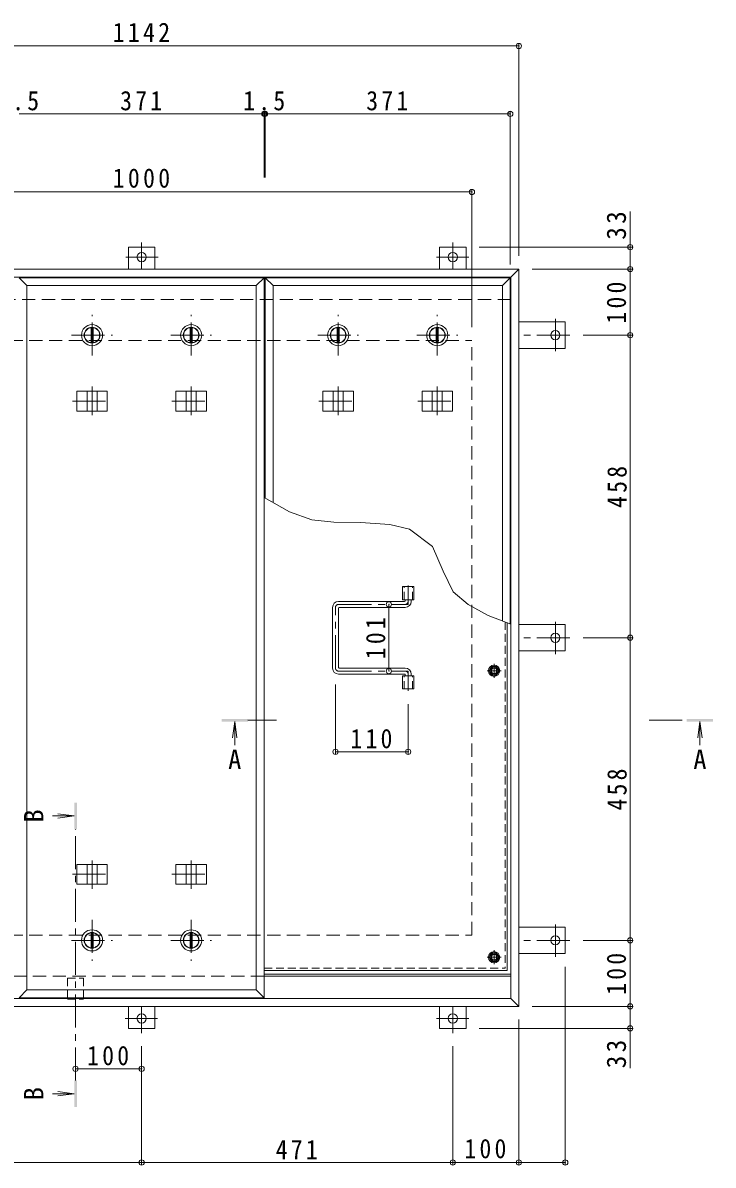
# Model space of a CAD drawing. Units: millimetres at full size, sheet at 1:10. Extents: x -2620 to 2719, y -1962 to 1857.
# Drawn here: x -1641 to -596, y -317 to 1412 of the extents above; entities that cross this region are included whole.
import ezdxf
from ezdxf.enums import TextEntityAlignment as Align

# ---------------------------------------------------------------- set-up
doc = ezdxf.new("R2010")
doc.units = ezdxf.units.MM
doc.header["$LTSCALE"] = 10
doc.header["$PDMODE"] = 32
doc.header["$PDSIZE"] = 8
for name, pattern in [('CHAIN1', [8, 5, -1, 1, -1]), ('DASHED1', [1.8, 1.2, -0.6]), ('DASHED2', [3, 2, -1])]:
    doc.linetypes.add(name, pattern=pattern)
for name, color, linetype, lineweight in [('0-1_躯体', 2, 'DASHED2', 9), ('0-2_仕上', 4, 'Continuous', 9), ('0-3_建具', 4, 'Continuous', 9), ('0-5_寸法', 7, 'Continuous', 9), ('0-6_ハッチ', 6, 'Continuous', 9), ('0-7', 5, 'Continuous', 5), ('0-A', 3, 'CHAIN1', 9), ('0-B', 2, 'Continuous', 9), ('0-C', 2, 'Continuous', 9), ('0-E', 3, 'Continuous', 9), ('0-F', 7, 'Continuous', 9)]:
    doc.layers.add(name, color=color, linetype=linetype, lineweight=lineweight)
doc.styles.add('ＭＳ ゴシック', font='')
doc.styles.get('ＭＳ ゴシック').set_extended_font_data('MS Gothic')

msp = doc.modelspace()

# ---------------------------------------------------------------- linework, layer by layer
at = {"layer": '0-1_躯体'}
for p, q in [((-902.35, 992.92), (-2020.35, 992.92)), ((-1961.35, 930.92), (-961.35, 930.92)), ((-961.35, 30.92), (-961.35, 930.92)), ((-1961.35, 30.92), (-961.35, 30.92)), ((-1275.85, -31.08), (-2020.35, -31.08))]:
    msp.add_line(p, q, dxfattribs=at)
at = {"layer": '0-1_躯体', "linetype": 'Continuous'}
msp.add_line((-902.35, -31.08), (-1275.85, -31.08), dxfattribs=at)
at = {"layer": '0-2_仕上'}
for p, q in [((-1275.85, -64.08), (-1275.85, 1025.92)), ((-1274.35, 692.43), (-1274.35, 1025.92)), ((-903.35, 501.69), (-903.35, 1025.92)), ((-1634.85, -52.08), (-1634.85, 1013.92)), ((-1287.85, -52.08), (-1287.85, 1013.92)), ((-1262.35, 685.5), (-1262.35, 1013.92)), ((-915.35, 506.34), (-915.35, 1013.92)), ((-1320.35, 354.04), (-1323.61, 329.26)), ((-1320.35, 354.04), (-1320.35, 318.44)), ((-1320.35, 354.04), (-1317.08, 329.26)), ((-616.29, 354.04), (-619.55, 329.26)), ((-616.29, 354.04), (-613.02, 329.26)), ((-616.29, 354.04), (-616.29, 318.44)), ((-1563.35, 211.17), (-1596.12, 211.17)), ((-1563.35, 211.17), (-1588.13, 214.43)), ((-1563.35, 211.17), (-1588.13, 207.91)), ((-1563.35, -209.19), (-1588.13, -205.93)), ((-1563.35, -209.19), (-1596.12, -209.19)), ((-1563.35, -209.19), (-1588.13, -212.45))]:
    msp.add_line(p, q, dxfattribs=at)
at = {"layer": '0-2_仕上', "color": 3}
for p, q in [((-1066.5, 538.42), (-1066.5, 558.42)), ((-1066.5, 558.42), (-1049.2, 558.42)), ((-1049.2, 538.42), (-1049.2, 558.42)), ((-1066.5, 538.42), (-1049.2, 538.42)), ((-1066.5, 403.42), (-1066.5, 423.42)), ((-1066.5, 423.42), (-1049.2, 423.42)), ((-1049.2, 403.42), (-1049.2, 423.42)), ((-1066.5, 403.42), (-1049.2, 403.42))]:
    msp.add_line(p, q, dxfattribs=at)
at = {"layer": '0-2_仕上', "color": 3, "linetype": 'DASHED1'}
for p, q in [((-1064.2, 538.42), (-1064.2, 558.42)), ((-1051.5, 538.42), (-1051.5, 558.42)), ((-1064.2, 403.42), (-1064.2, 423.42)), ((-1051.5, 403.42), (-1051.5, 423.42))]:
    msp.add_line(p, q, dxfattribs=at)
at = {"layer": '0-2_仕上', "linetype": 'CHAIN1'}
for p, q in [((-1257.35, 356.04), (-1300.35, 356.04)), ((-693.28, 356.04), (-636.29, 356.04)), ((-1561.35, -189.19), (-1561.35, 191.17))]:
    msp.add_line(p, q, dxfattribs=at)
at = {"layer": '0-2_仕上'}
for points in [[(-1634.85, 1013.92), (-1646.85, 1025.92), (-1275.85, 1025.92)], [(-1634.85, 1013.92), (-1287.85, 1013.92), (-1275.85, 1025.92)], [(-1262.35, 1013.92), (-1274.35, 1025.92), (-903.35, 1025.92)], [(-1262.35, 1013.92), (-915.35, 1013.92), (-903.35, 1025.92)], [(-1634.85, -52.08), (-1646.85, -64.08), (-1275.85, -64.08)], [(-1634.85, -52.08), (-1287.85, -52.08), (-1275.85, -64.08)]]:
    msp.add_lwpolyline(points, dxfattribs=at)
for points in [[(-1340.35, 354.04), (-1340.35, 358.04), (-1300.35, 354.04), (-1300.35, 358.04)], [(-596.29, 354.04), (-596.29, 358.04), (-636.29, 354.04), (-636.29, 358.04)], [(-1559.35, 231.17), (-1563.35, 231.17), (-1559.35, 191.17), (-1563.35, 191.17)], [(-1563.35, -229.19), (-1559.35, -229.19), (-1563.35, -189.19), (-1559.35, -189.19)]]:
    msp.add_solid(points, dxfattribs=at)
at = {"layer": '0-3_建具', "color": 2}
for p, q in [((-890.35, 1038.92), (-2032.35, 1038.92)), ((-890.35, 1038.92), (-902.35, 1026.92)), ((-890.35, -77.08), (-890.35, 1038.92)), ((-902.35, 1026.92), (-2020.35, 1026.92)), ((-902.35, -65.08), (-902.35, 1026.92)), ((-902.35, -31.08), (-1275.85, -31.08)), ((-902.35, -65.08), (-2020.35, -65.08)), ((-890.35, -77.08), (-902.35, -65.08)), ((-890.35, -77.08), (-2032.35, -77.08))]:
    msp.add_line(p, q, dxfattribs=at)
at = {"layer": '0-3_建具'}
for p, q in [((-1559.44, 853.92), (-1559.44, 823.92)), ((-1559.44, 853.92), (-1513.26, 853.92)), ((-1543.85, 853.92), (-1543.85, 823.92)), ((-1528.85, 853.92), (-1528.85, 823.92)), ((-1513.26, 853.92), (-1513.26, 823.92)), ((-1409.44, 853.92), (-1409.44, 823.92)), ((-1409.44, 853.92), (-1363.26, 853.92)), ((-1393.85, 853.92), (-1393.85, 823.92)), ((-1378.85, 853.92), (-1378.85, 823.92)), ((-1363.26, 853.92), (-1363.26, 823.92)), ((-1186.94, 853.92), (-1186.94, 823.92)), ((-1186.94, 853.92), (-1140.76, 853.92)), ((-1171.35, 853.92), (-1171.35, 823.92)), ((-1156.35, 853.92), (-1156.35, 823.92)), ((-1140.76, 853.92), (-1140.76, 823.92)), ((-1036.94, 853.92), (-1036.94, 823.92)), ((-1036.94, 853.92), (-990.76, 853.92)), ((-1021.35, 853.92), (-1021.35, 823.92)), ((-1006.35, 853.92), (-1006.35, 823.92)), ((-990.76, 853.92), (-990.76, 823.92)), ((-1559.44, 823.92), (-1513.26, 823.92)), ((-1409.44, 823.92), (-1363.26, 823.92)), ((-1186.94, 823.92), (-1140.76, 823.92)), ((-1036.94, 823.92), (-990.76, 823.92)), ((-1559.44, 107.92), (-1559.44, 137.92)), ((-1559.44, 137.92), (-1513.26, 137.92)), ((-1543.85, 107.92), (-1543.85, 137.92)), ((-1528.85, 107.92), (-1528.85, 137.92)), ((-1513.26, 107.92), (-1513.26, 137.92)), ((-1409.44, 107.92), (-1409.44, 137.92)), ((-1409.44, 137.92), (-1363.26, 137.92)), ((-1393.85, 107.92), (-1393.85, 137.92)), ((-1378.85, 107.92), (-1378.85, 137.92)), ((-1363.26, 107.92), (-1363.26, 137.92)), ((-1559.44, 107.92), (-1513.26, 107.92)), ((-1409.44, 107.92), (-1363.26, 107.92))]:
    msp.add_line(p, q, dxfattribs=at)
at = {"layer": '0-3_建具', "linetype": 'CHAIN1'}
for p, q in [((-1536.35, 861.04), (-1536.35, 817.8)), ((-1386.35, 861.04), (-1386.35, 817.8)), ((-1163.85, 861.04), (-1163.85, 817.8)), ((-1013.85, 861.04), (-1013.85, 817.8)), ((-1565.76, 838.92), (-1506.94, 838.92)), ((-1415.76, 838.92), (-1356.94, 838.92)), ((-1193.26, 838.92), (-1134.44, 838.92)), ((-1043.26, 838.92), (-984.44, 838.92)), ((-1536.35, 100.81), (-1536.35, 144.04)), ((-1386.35, 100.81), (-1386.35, 144.04)), ((-1565.76, 122.92), (-1506.94, 122.92)), ((-1415.76, 122.92), (-1356.94, 122.92))]:
    msp.add_line(p, q, dxfattribs=at)
at = {"layer": '0-5_寸法'}
for p, q in [((-721.83, 1072.12), (-721.83, 1125.88)), ((-1237.71, 671.28), (-1275.85, 693.3)), ((-721.83, -110.28), (-721.83, -170.62))]:
    msp.add_line(p, q, dxfattribs=at)
for points in [[(-1005.05, 581.79), (-1020.86, 619.25), (-1055.83, 645.47), (-1085.79, 652.13), (-1129.91, 655.46), (-1170.29, 655.88), (-1203.58, 659.62), (-1237.71, 671.28)], [(-967.12, 531.1), (-989.69, 550.34), (-1005.05, 581.79)], [(-902.35, 501.31), (-936.89, 514.68), (-967.12, 531.1)]]:
    msp.add_lwpolyline(points, dxfattribs=at)
at = {"layer": '0-5_寸法', "linetype": 'DASHED1'}
for points in [[(-1573.65, -34.28), (-1549.05, -34.28), (-1549.05, -66.28)], [(-1573.65, -34.28), (-1573.65, -66.28), (-1549.05, -66.28)]]:
    msp.add_lwpolyline(points, dxfattribs=at)
at = {"layer": '0-6_ハッチ', "linetype": 'CHAIN1'}
for p, q in [((-1057.85, 559.8), (-1057.85, 531.42)), ((-1167.85, 434.93), (-1167.85, 526.91)), ((-1163.34, 531.42), (-1057.85, 531.42)), ((-1163.34, 430.42), (-1057.85, 430.42)), ((-1057.85, 400.54), (-1057.85, 430.42))]:
    msp.add_line(p, q, dxfattribs=at)
at = {"layer": '0-6_ハッチ'}
for p, q in [((-1062.35, 536.92), (-1062.35, 538.42)), ((-1053.35, 535.92), (-1053.35, 538.42)), ((-1172.35, 434.92), (-1172.35, 526.92)), ((-1063.35, 535.92), (-1163.35, 535.92)), ((-1163.35, 435.92), (-1163.35, 525.92)), ((-1162.35, 526.92), (-1062.35, 526.92)), ((-1162.35, 434.92), (-1062.35, 434.92)), ((-1063.35, 425.92), (-1163.35, 425.92)), ((-1062.35, 424.92), (-1062.35, 423.42)), ((-1053.35, 425.92), (-1053.35, 423.42)), ((-1275.85, -28.08), (-902.35, -28.08)), ((-1275.85, -31.08), (-902.35, -31.08))]:
    msp.add_line(p, q, dxfattribs=at)
for centre, radius, start, end in [((-1063.35, 536.92), 1, 270, 0), ((-1163.35, 526.92), 9, 90, 180), ((-1162.35, 525.92), 1, 90, 180), ((-1062.35, 535.92), 9, 270, 0), ((-1163.35, 434.92), 9, 180, 270), ((-1162.35, 435.92), 1, 180, 270), ((-1062.35, 425.92), 9, 0, 90), ((-1063.35, 424.92), 1, 0, 90)]:
    msp.add_arc(centre, radius, start, end, dxfattribs=at)
at = {"layer": '0-6_ハッチ', "linetype": 'CHAIN1'}
for centre, radius, start, end in [((-1163.34, 526.91), 4.51, 90, 180), ((-1062.35, 535.92), 4.5, 270.29569, 0), ((-1163.34, 434.93), 4.51, 180, 270), ((-1062.35, 425.92), 4.5, 0, 89.70431)]:
    msp.add_arc(centre, radius, start, end, dxfattribs=at)
at = {"layer": '0-7'}
for centre, radius in [((-927.85, 430.92), 5), ((-927.85, 430.92), 4.19), ((-927.85, -2.58), 5), ((-927.85, -2.58), 4.19)]:
    msp.add_circle(centre, radius, dxfattribs=at)
at = {"layer": '0-A', "linetype": 'DASHED1'}
for p in [(-911.05, 504.68), (-1275.85, -19.38)]:
    msp.add_line(p, (-911.05, -19.38), dxfattribs=at)
at = {"layer": '0-A', "linetype": 'Continuous'}
for q in [(-907.85, 503.44), (-1275.85, -22.58)]:
    msp.add_line((-907.85, -22.58), q, dxfattribs=at)
at = {"layer": '0-A'}
for p, q in [((-927.85, 420.24), (-927.85, 441.6)), ((-917.17, 430.92), (-938.53, 430.92)), ((-927.85, -13.26), (-927.85, 8.1)), ((-917.17, -2.58), (-938.53, -2.58))]:
    msp.add_line(p, q, dxfattribs=at)
at = {"layer": '0-B'}
for p, q in [((-935.35, 430.92), (-931.6, 437.42)), ((-931.6, 437.42), (-924.1, 437.42)), ((-920.35, 430.92), (-924.1, 437.42)), ((-920.35, 430.92), (-924.1, 424.42)), ((-935.35, -2.58), (-931.6, 3.92)), ((-931.6, 3.92), (-924.1, 3.92)), ((-920.35, -2.58), (-924.1, 3.92)), ((-920.35, -2.58), (-924.1, -9.08))]:
    msp.add_line(p, q, dxfattribs=at)
for points in [[(-935.35, 430.92), (-931.6, 424.42), (-924.1, 424.42)], [(-935.35, -2.58), (-931.6, -9.08), (-924.1, -9.08)]]:
    msp.add_lwpolyline(points, dxfattribs=at)
for centre, radius in [((-927.85, 430.92), 8.5), ((-927.85, 430.92), 6.5), ((-927.85, -2.58), 8.5), ((-927.85, -2.58), 6.5)]:
    msp.add_circle(centre, radius, dxfattribs=at)
at = {"layer": '0-C', "linetype": 'CHAIN1'}
for p, q in [((-1536.35, 907.92), (-1536.35, 969.92)), ((-1386.35, 907.92), (-1386.35, 969.92)), ((-1163.85, 907.92), (-1163.85, 969.92)), ((-1013.85, 907.92), (-1013.85, 969.92)), ((-1567.35, 938.92), (-1505.35, 938.92)), ((-1417.35, 938.92), (-1355.35, 938.92)), ((-1194.85, 938.92), (-1132.85, 938.92)), ((-1044.85, 938.92), (-982.85, 938.92)), ((-1536.35, 53.92), (-1536.35, -8.08)), ((-1386.35, 53.92), (-1386.35, -8.08)), ((-1567.35, 22.92), (-1505.35, 22.92)), ((-1417.35, 22.92), (-1355.35, 22.92))]:
    msp.add_line(p, q, dxfattribs=at)
at = {"layer": '0-C'}
for p, q in [((-1537.85, 950.33), (-1537.85, 927.52)), ((-1534.85, 950.33), (-1534.85, 927.52)), ((-1387.85, 950.33), (-1387.85, 927.52)), ((-1384.85, 950.33), (-1384.85, 927.52)), ((-1165.35, 950.33), (-1165.35, 927.52)), ((-1162.35, 950.33), (-1162.35, 927.52)), ((-1015.35, 950.33), (-1015.35, 927.52)), ((-1012.35, 950.33), (-1012.35, 927.52)), ((-1537.85, 11.52), (-1537.85, 34.33)), ((-1534.85, 11.52), (-1534.85, 34.33)), ((-1387.85, 11.52), (-1387.85, 34.33)), ((-1384.85, 11.52), (-1384.85, 34.33))]:
    msp.add_line(p, q, dxfattribs=at)
for centre, radius in [((-1536.35, 938.92), 16), ((-1386.35, 938.92), 16), ((-1163.85, 938.92), 16), ((-1013.85, 938.92), 16), ((-1536.35, 938.92), 12), ((-1536.35, 938.92), 11.5), ((-1386.35, 938.92), 12), ((-1386.35, 938.92), 11.5), ((-1163.85, 938.92), 12), ((-1163.85, 938.92), 11.5), ((-1013.85, 938.92), 12), ((-1013.85, 938.92), 11.5), ((-1536.35, 22.92), 16), ((-1536.35, 22.92), 12), ((-1386.35, 22.92), 16), ((-1386.35, 22.92), 12), ((-1536.35, 22.92), 11.5), ((-1386.35, 22.92), 11.5)]:
    msp.add_circle(centre, radius, dxfattribs=at)
at = {"layer": '0-E'}
for p, q in [((-1441.35, 1072.12), (-1481.35, 1072.12)), ((-1481.35, 1038.92), (-1481.35, 1072.12)), ((-1441.35, 1038.92), (-1441.35, 1072.12)), ((-1010.35, 1072.12), (-970.35, 1072.12)), ((-1010.35, 1038.92), (-1010.35, 1072.12)), ((-970.35, 1038.92), (-970.35, 1072.12)), ((-890.35, 958.92), (-820.15, 958.92)), ((-820.15, 958.92), (-820.15, 918.92)), ((-890.35, 918.92), (-820.15, 918.92)), ((-890.35, 500.92), (-820.15, 500.92)), ((-820.15, 460.92), (-820.15, 500.92)), ((-890.35, 460.92), (-820.15, 460.92)), ((-890.35, 42.92), (-820.15, 42.92)), ((-820.15, 2.92), (-820.15, 42.92)), ((-890.35, 2.92), (-820.15, 2.92)), ((-1481.35, -77.08), (-1481.35, -110.28)), ((-1441.35, -77.08), (-1441.35, -110.28)), ((-1010.35, -77.08), (-1010.35, -110.28)), ((-970.35, -77.08), (-970.35, -110.28)), ((-1481.35, -110.28), (-1441.35, -110.28)), ((-1010.35, -110.28), (-970.35, -110.28))]:
    msp.add_line(p, q, dxfattribs=at)
at = {"layer": '0-E', "linetype": 'CHAIN1'}
for p, q in [((-1461.35, 1079.28), (-1461.35, 1039.12)), ((-990.35, 1079.28), (-990.35, 1039.12)), ((-1436.51, 1057.12), (-1485.39, 1057.12)), ((-1015.19, 1057.12), (-966.3, 1057.12)), ((-835.15, 963.76), (-835.15, 914.88)), ((-812.99, 938.92), (-890.35, 938.92)), ((-835.15, 456.08), (-835.15, 504.97)), ((-812.99, 480.92), (-890.35, 480.92)), ((-835.15, -1.92), (-835.15, 46.97)), ((-812.99, 22.92), (-890.35, 22.92)), ((-1461.35, -117.43), (-1461.35, -77.28)), ((-990.35, -117.43), (-990.35, -77.28)), ((-1486.19, -95.28), (-1437.3, -95.28)), ((-1015.19, -95.28), (-966.3, -95.28))]:
    msp.add_line(p, q, dxfattribs=at)
at = {"layer": '0-E'}
for centre in [(-1461.35, 1057.12), (-990.35, 1057.12), (-835.15, 938.92), (-835.15, 480.92), (-835.15, 22.92), (-1461.35, -95.28), (-990.35, -95.28)]:
    msp.add_circle(centre, 7, dxfattribs=at)
at = {"layer": '0-F'}
for p, q in [((-2032.35, 1376.64), (-890.35, 1376.64)), ((-890.35, 1379.64), (-890.35, 1058.92)), ((-1646.85, 1273.84), (-1275.85, 1273.84)), ((-1275.85, 1276.84), (-1275.85, 1177.34)), ((-1275.85, 1273.84), (-1274.35, 1273.84)), ((-1274.35, 1276.84), (-1274.35, 1177.34)), ((-1274.35, 1273.84), (-903.35, 1273.84)), ((-903.35, 1276.84), (-903.35, 1045.92)), ((-961.35, 1158.64), (-961.35, 950.92)), ((-1961.35, 1155.64), (-961.35, 1155.64)), ((-718.83, 1072.12), (-950.35, 1072.12)), ((-721.83, 1038.92), (-721.83, 1072.12)), ((-718.83, 1038.92), (-870.35, 1038.92)), ((-721.83, 1038.92), (-721.83, 938.92)), ((-718.83, 938.92), (-792.99, 938.92)), ((-721.83, 480.92), (-721.83, 938.92)), ((-1087.12, 430.42), (-1087.12, 531.42)), ((-718.83, 480.92), (-792.99, 480.92)), ((-721.83, 22.92), (-721.83, 480.92)), ((-1167.85, 305.27), (-1167.85, 410.42)), ((-1057.85, 305.27), (-1057.85, 380.54)), ((-1057.85, 308.27), (-1167.85, 308.27)), ((-718.83, 22.92), (-792.99, 22.92)), ((-721.83, 22.92), (-721.83, -77.08)), ((-820.15, -316.33), (-820.15, -17.08)), ((-718.83, -77.08), (-870.35, -77.08)), ((-721.83, -77.08), (-721.83, -110.28)), ((-890.35, -316.33), (-890.35, -97.08)), ((-718.83, -110.28), (-950.35, -110.28)), ((-1461.35, -316.33), (-1461.35, -137.43)), ((-990.35, -316.33), (-990.35, -137.43)), ((-1461.35, -171.52), (-1561.35, -171.52)), ((-1932.35, -313.33), (-1461.35, -313.33)), ((-1461.35, -313.33), (-990.35, -313.33)), ((-990.35, -313.33), (-890.35, -313.33)), ((-890.35, -313.33), (-820.15, -313.33))]:
    msp.add_line(p, q, dxfattribs=at)
for p in [(-890.35, 1376.64), (-1275.85, 1273.84), (-1274.35, 1273.84), (-903.35, 1273.84), (-961.35, 1155.64), (-721.83, 1072.12), (-721.83, 1038.92), (-721.83, 938.92), (-1087.12, 531.42), (-721.83, 480.92), (-1087.12, 430.42), (-1167.85, 308.27), (-1057.85, 308.27), (-721.83, 22.92), (-721.83, -77.08), (-721.83, -110.28), (-1561.35, -171.52), (-1461.35, -171.52), (-1461.35, -313.33), (-990.35, -313.33), (-890.35, -313.33), (-820.15, -313.33)]:
    msp.add_point(p, dxfattribs=at)

# ---------------------------------------------------------------- texts
at = {"layer": '0-5_寸法', "color": 2, "style": 'ＭＳ ゴシック'}
for p in [(-1330.35, 273.34), (-626.29, 273.34)]:
    msp.add_text('A', height=29.33, dxfattribs=at).set_placement(p, align=Align.BOTTOM_LEFT)
for p in [(-1601.21, 201.17), (-1601.21, -219.19)]:
    msp.add_text('B', height=29.33, rotation=90, dxfattribs=at).set_placement(p, align=Align.BOTTOM_LEFT)
at = {"layer": '0-F', "color": 2, "char_height": 29.33, "attachment_point": 7, "style": 'ＭＳ ゴシック'}
for s, insert in [('\\T1.28;\\W0.9;1142', (-1505.1, 1382.64)), ('\\T1.27;\\W0.9;1.5', (-1680.1, 1278.84)), ('\\T1.27;\\W0.9;371', (-1493.85, 1278.84)), ('\\T1.27;\\W0.9;1.5', (-1307.6, 1278.84)), ('\\T1.27;\\W0.9;371', (-1121.35, 1278.84)), ('\\T1.28;\\W0.9;1000', (-1505.1, 1161.64)), ('\\T1.27;\\W0.9;110', (-1145.35, 313.27)), ('\\T1.27;\\W0.9;100', (-1543.85, -166.52)), ('\\T1.27;\\W0.9;471', (-1258.35, -308.33)), ('\\T1.27;\\W0.9;100', (-972.85, -307.33))]:
    msp.add_mtext(s, dxfattribs=dict(at, insert=insert))
at = {"layer": '0-F', "color": 2, "char_height": 29.33, "attachment_point": 7, "rotation": 90, "style": 'ＭＳ ゴシック'}
for s, insert in [('\\T1.27;\\W0.95;33', (-727.83, 1083.38)), ('\\T1.27;\\W0.9;100', (-727.83, 956.42)), ('\\T1.27;\\W0.9;458', (-726.83, 677.42)), ('\\T1.27;\\W0.9;101', (-1092.12, 448.42)), ('\\T1.27;\\W0.9;458', (-726.83, 219.42)), ('\\T1.27;\\W0.9;100', (-727.83, -59.58)), ('\\T1.27;\\W0.95;33', (-727.83, -170.62))]:
    msp.add_mtext(s, dxfattribs=dict(at, insert=insert))

doc.saveas('drawing.dxf')
